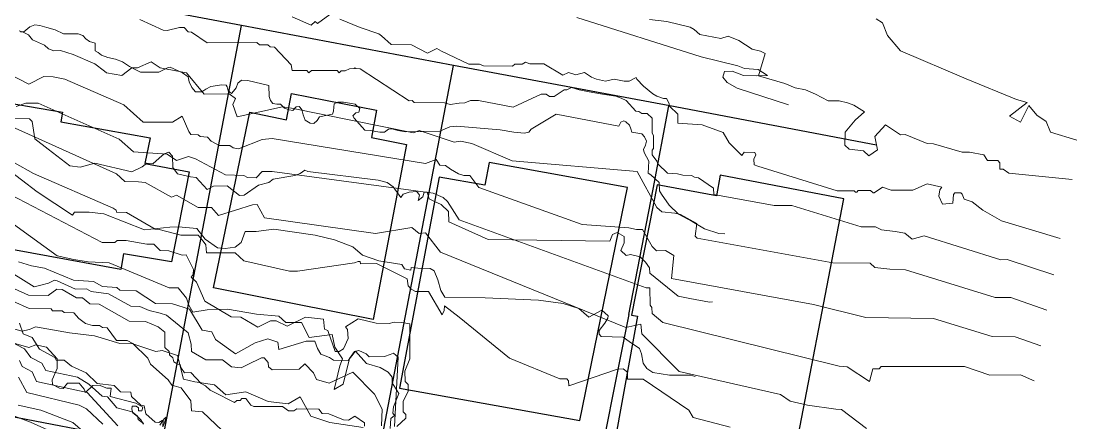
# Model space of a CAD drawing. Header units: metres. Extents: x 683 to 917, y -108 to 80.
# Drawn here: x 830.6 to 905.6, y -50.8 to -22.3 of the extents above; entities that cross this region are included whole.
import ezdxf

# ---------------------------------------------------------------- set-up
doc = ezdxf.new("R2010")
doc.units = ezdxf.units.M
doc.layers.add('Cadastre with houses', color=6, linetype='Continuous')
doc.layers.add('Landslide2025', color=21, linetype='Continuous')

msp = doc.modelspace()

# ---------------------------------------------------------------- linework, layer by layer
at = {"lineweight": 0}
for points, elevation in [([(839.003, -22.129), (840.649, -22.897), (840.941, -22.916), (841.819, -22.715), (842.148, -22.715), (842.441, -23.007), (842.66, -23.044), (843.776, -23.794), (847.305, -23.775), (847.488, -23.94), (848.092, -23.94), (848.256, -24.086), (848.567, -24.104), (849.756, -25.348), (849.811, -25.769), (850.853, -25.769), (851, -25.933), (851.182, -25.769), (853.011, -25.75), (853.157, -25.933), (853.304, -25.787), (853.596, -25.787), (853.889, -25.641), (854.214, -25.62), (854.275, -25.579), (854.332, -25.618), (854.643, -25.645), (858.132, -27.91), (858.351, -27.901), (858.493, -28.048), (860.642, -28.057), (861.044, -28.167), (861.684, -28.075), (862.086, -28.057), (862.489, -27.892), (863.056, -27.892), (865.524, -28.377), (867.518, -27.453), (867.856, -27.453), (868.103, -27.6), (868.441, -27.618), (869.154, -27.133), (869.328, -27.133), (869.676, -26.978), (870.206, -27.142), (870.91, -27.289), (871.87, -27.444), (872.821, -27.59), (873.205, -27.728), (873.562, -27.892), (874.238, -28.66), (874.449, -28.679), (874.668, -28.807), (875.034, -28.825), (875.4, -29.154), (875.409, -30.196), (875.491, -30.398), (875.482, -31.294), (875.4, -31.422), (875.409, -31.76), (875.729, -32.217), (875.829, -32.418), (876.479, -33.068), (877.201, -33.095), (877.567, -33.205), (878.198, -33.223), (878.417, -33.351), (878.7, -33.388), (879.752, -34.137), (879.779, -34.567), (884.068, -35.353), (885.321, -35.353), (890.258, -36.88), (891.273, -36.871), (891.694, -37.082), (892.672, -37.201), (893.34, -37.319), (893.87, -37.758), (894.72, -37.502), (900.179, -39.221), (900.618, -39.203), (903.937, -40.282)], 40), ([(852.49, -21.784), (851.63, -22.415), (851.448, -22.278), (851.173, -22.534), (849.82, -21.949)], 40.5), ([(904.381, -37.703), (900.229, -36.451), (898.904, -35.692), (898.135, -35.088), (897.569, -34.905), (897.422, -34.558), (897.331, -34.467), (896.892, -34.467), (896.8, -34.576), (896.764, -35.198), (896.032, -35.253), (895.776, -34.686), (895.831, -34.247), (895.978, -34.064), (894.935, -33.808), (893.911, -34.265), (892.375, -34.265), (891.771, -34.046), (891.168, -34.448), (891.099, -34.453), (890.916, -34.288), (890.03, -34.288), (889.934, -34.416), (889.851, -34.416), (889.755, -34.307), (888.544, -34.307), (882.902, -32.551), (882.646, -32.459), (882.628, -32.057), (882.756, -31.765), (882.683, -31.582), (881.933, -31.563), (881.768, -31.801), (880.872, -30.905), (880.433, -30.174), (878.952, -29.625), (877.215, -29.515), (877.215, -28.875), (876.629, -28.29), (876.611, -28.107), (876.428, -27.76), (876.209, -27.76), (875.733, -27.595), (875.441, -27.412), (874.782, -26.882), (874.307, -26.37), (874.261, -26.26), (873.758, -26.516), (873.402, -26.516), (872.707, -26.388), (872.085, -26.516), (871.445, -26.388), (871.079, -26.242), (870.585, -25.903), (869.964, -26.059), (869.452, -25.913), (869.058, -26.095), (867.705, -25.291), (866.699, -25.291), (866.388, -25.163), (866.16, -25.305), (865.648, -25.309), (865.465, -25.446), (863.417, -25.437), (863.124, -25.3), (862.365, -25.3), (860.427, -24.399), (860.098, -24.198), (859.439, -24.527), (858.287, -23.942), (856.842, -23.906), (856.157, -23.302), (855.974, -23.165), (854.639, -22.717), (853.212, -22.113)], 40.5), ([(875.213, -22.14), (876.432, -22.27), (878.09, -22.692), (878.382, -22.855), (878.789, -23.196), (880.284, -23.489), (880.805, -23.31), (881.552, -23.635), (882.511, -24.253), (883.097, -24.399), (883.438, -24.546), (882.95, -26.139), (884.836, -26.691), (885.567, -26.984), (886.283, -27.146), (886.998, -27.439), (887.908, -27.91), (888.688, -27.927), (889.274, -28.057), (889.729, -28.236), (890.477, -28.707), (889.81, -29.292), (889.111, -30.154), (889.095, -31.08), (889.404, -31.357), (890.42, -31.479), (890.785, -31.828), (891.419, -31.397), (891.224, -30.463), (891.988, -29.617), (893.037, -30.341), (893.386, -30.308), (894.944, -30.942), (895.399, -30.964), (897.415, -31.571), (897.957, -31.571), (898.954, -31.755), (899.236, -32.167), (899.951, -32.167), (900.092, -32.329), (900.103, -32.763), (900.33, -32.774), (900.731, -33.066), (905.25, -33.5)], 41), ([(891.325, -22.099), (891.769, -22.37), (892.127, -23.27), (893.037, -24.353), (897.697, -26.347), (901.273, -27.821), (902.032, -28.038), (900.796, -29.013), (901.576, -29.425), (902.172, -28.255), (902.725, -28.948), (903.386, -29.392), (903.711, -30.14), (905.575, -30.725)], 41.5), ([(830.424, -22.947), (830.709, -23.045), (831.093, -23.232), (831.378, -23.586), (832.225, -23.95), (832.5, -24.226), (832.884, -24.354), (833.366, -24.344), (834.252, -24.62), (835.787, -25.289), (836.495, -25.801), (836.633, -25.919), (837.716, -26.115), (838.424, -25.564), (838.838, -25.584), (839.802, -25.151), (840.432, -25.584), (842.302, -25.919), (843.561, -27.434), (845.352, -27.414), (845.785, -27.749), (845.608, -28.182), (845.903, -29.048), (849.131, -28.339), (849.781, -28.438), (858.44, -30.19), (858.834, -30.032), (861.334, -30.859), (861.786, -30.78), (862.593, -30.957), (865.447, -32.177), (874.323, -32.945), (875.721, -35.504), (876.095, -35.818), (877.02, -35.897), (877.413, -35.996), (878.575, -36.625), (878.457, -37.531), (878.594, -37.669), (888.238, -39.44), (890.895, -39.46), (891.23, -39.774), (892.273, -39.873), (893.395, -39.932), (899.772, -41.9), (900.874, -41.9), (903.433, -42.786)], 39.5), ([(903.024, -45.333), (901.187, -44.703), (899.56, -44.677), (895.388, -43.391), (890.585, -43.312), (886.859, -42.394), (876.782, -40.557), (876.939, -38.904), (876.336, -38.562), (875.706, -38.589), (875.404, -38.274), (874.722, -37.067), (874.276, -37.067), (873.738, -36.935), (870.431, -36.719), (863.09, -34.082), (862.441, -33.235), (862.008, -33.216), (861.634, -33.097), (861.063, -32.783), (860.709, -32.507), (860.315, -32.487), (860.049, -32.084), (859.292, -32.369), (848.408, -30.598), (847.68, -30.657), (846.007, -31.326), (845.633, -31.267), (845.396, -31.1), (844.629, -31.09), (844.058, -30.795), (843.812, -30.49), (843.291, -30.46), (843.143, -30.342), (842.621, -30.313), (842.474, -30.096), (841.992, -29.014), (841.313, -29.427), (839.226, -29.427), (837.868, -28.207), (833.676, -26.376), (832.849, -26.219), (832.18, -26.199), (831.117, -26.73), (829.602, -25.963)], 39), ([(830.219, -28.332), (830.885, -28.087), (831.779, -28.087), (837.529, -30.646), (838.545, -31.54), (840.947, -31.715), (841.595, -32.153), (842.033, -32.013), (842.454, -31.873), (842.945, -32.048), (845.083, -33.187), (846.389, -33.231), (846.652, -33.371), (847.266, -33.38), (847.677, -32.933), (848.405, -32.942), (859.833, -34.484), (860.552, -34.8), (860.85, -35.08), (861.674, -36.378), (874.96, -41.198), (875.237, -41.2), (875.252, -42.442), (875.375, -42.6), (875.392, -43.038), (876.146, -43.669), (888.68, -46.784), (889.255, -46.824), (890.833, -47.876), (891.088, -46.969), (891.517, -46.969), (891.667, -46.793), (897.596, -46.811), (899.394, -47.416), (901.569, -47.398), (902.376, -47.749), (902.551, -47.819)], 38.5), ([(890.629, -51.203), (888.85, -49.854), (888.438, -49.836), (886.431, -49.538), (885.204, -49.266), (884.512, -48.793), (877.316, -47.154), (874.652, -44.472), (874.599, -43.789), (873.53, -44.017), (860.349, -38.67), (859.297, -37.308), (858.841, -37.338), (858.333, -36.918), (855.739, -37.338), (847.842, -36.225), (847.334, -35.296), (847.001, -35.314), (844.582, -36.068), (844.091, -35.507), (843.144, -35.489), (841.602, -34.63), (841.251, -34.77), (839.376, -33.719), (838.903, -33.684), (837.939, -33.649), (837.334, -33.096), (830.13, -29.862)], 38), ([(828.71, -31.576), (831.444, -33.083), (837.106, -35.555), (837.308, -35.678), (837.343, -35.835), (838.044, -35.853), (840.077, -37.045), (840.375, -37.053), (841.9, -37.474), (843.144, -37.474), (843.504, -37.895), (843.688, -38.158), (843.732, -38.727), (845.765, -38.727), (846.387, -39.297), (849.621, -40.033), (850.2, -40.033), (854.24, -39.437), (854.512, -39.332), (854.661, -39.341), (854.678, -39.499), (855.809, -39.472), (857.991, -40.568), (858.061, -41.059), (858.263, -41.313), (858.587, -41.479), (859.507, -41.471), (860.48, -43.118), (860.612, -42.812), (860.638, -42.487), (861.69, -43.294), (865.257, -46.212), (868.832, -47.667), (869.341, -47.684), (869.455, -47.816), (869.481, -48.167), (872.943, -46.983), (873.346, -46.957), (873.635, -47.202), (873.644, -47.711), (874.766, -47.711), (878, -49.902), (878.307, -50.436), (880.936, -51.111)], 37.5), ([(828.679, -33.995), (836.325, -37.977), (837.23, -37.977), (837.39, -37.836), (838.029, -37.836), (839.483, -38.102), (839.998, -38.102), (840.441, -38.563), (841.045, -38.581), (842.003, -38.882), (842.287, -38.865), (842.819, -39.911), (842.783, -40.266), (842.65, -40.444), (843.014, -40.798), (843.617, -42.164), (845.48, -43.264), (846.172, -43.3), (847.37, -44.01), (848.274, -43.566), (848.682, -43.566), (849.454, -43.93), (850.758, -43.291), (852.044, -43.433), (852.124, -44.143), (852.364, -44.249), (852.878, -45.739), (853.153, -45.73), (853.455, -45.535), (853.792, -44.808), (853.756, -44.169), (853.597, -43.992), (854.519, -43.424), (855.797, -43.726), (856.719, -43.743), (857.065, -43.655), (857.615, -43.672), (858.174, -43.779), (858.183, -46.263), (857.819, -47.141), (857.855, -47.877), (858.05, -48.072), (858.059, -48.587), (857.695, -49.261), (857.717, -50.033), (857.895, -50.21), (857.895, -50.476), (857.247, -51.062)], 37), ([(829.105, -39.642), (831.478, -41.143), (831.957, -41.015), (832.499, -40.877), (832.936, -40.674), (833.117, -40.712), (834.426, -41.308), (835.208, -41.286), (835.543, -41.48), (836.767, -41.629), (838.352, -42.513), (838.991, -42.545), (839.65, -42.811), (840.438, -43.002), (840.885, -43.151), (842.438, -44.407), (842.651, -45.216), (842.662, -45.737), (843.673, -46.322), (844.875, -46.322), (845.514, -46.833), (846.195, -46.897), (846.62, -46.684), (847.642, -46.195), (847.823, -46.195), (848.121, -46.524), (848.142, -46.833), (848.398, -47.035), (850.324, -46.993), (850.717, -46.62), (851.345, -47.248), (851.558, -47.727), (852.441, -47.993), (854.133, -47.206), (855.676, -48.759), (856.208, -49.845), (856.166, -51.015)], 36), ([(830.374, -39.368), (831.299, -39.657), (832.225, -39.802), (834.278, -40.669), (835.695, -40.756), (836.331, -41.103), (837.372, -41.19), (837.575, -41.364), (838.732, -41.421), (840.12, -42.318), (841.305, -42.347), (842.52, -42.723), (843.416, -44.227), (844.111, -44.342), (844.371, -44.877), (845.788, -45.904), (847.19, -45.109), (848.101, -44.834), (848.795, -45.065), (848.882, -45.586), (850.82, -45.007), (851.427, -45.007), (851.629, -45.528), (851.861, -45.933), (852.468, -46.164), (852.757, -46.352), (853.798, -46.381), (854.319, -45.716), (855.1, -46.583), (856.083, -46.873), (856.647, -47.205), (856.936, -47.552), (856.936, -47.957), (857.399, -48.709), (857.167, -49.302), (857.008, -49.663), (856.98, -50.126), (857.081, -50.285), (856.835, -50.502), (856.792, -51.196)], 36.5), ([(854.955, -51.043), (854.967, -50.793), (854.263, -50.322), (853.821, -50.618), (853.46, -50.601), (852.413, -50.165), (851.959, -50.141), (851.703, -49.827), (850.144, -49.804), (849.946, -49.943), (849.551, -49.943), (849.132, -49.653), (847.096, -49.641), (846.886, -49.548), (846.526, -49.071), (846.235, -49.077), (846.118, -49.222), (845.897, -49.228), (845.711, -49.368), (844.233, -48.6), (844.001, -48.483), (843.663, -48.181), (843.361, -48.018), (842.628, -47.238), (842.162, -47.25), (841.918, -46.878), (841.86, -46.656), (841.697, -46.645), (841.418, -46.459), (841.348, -46.179), (841.103, -45.982), (841.08, -45.737), (840.766, -45.458), (840.766, -44.364), (840.301, -43.98), (839.405, -43.596), (838.23, -43.585), (836.1, -42.375), (835.449, -42.351), (834.913, -41.909), (834.495, -41.921), (833.471, -41.328), (833.087, -41.31), (832.493, -41.758), (831.091, -41.741), (830.085, -41.281)], 35.5), ([(845.326, -51.798), (843.456, -50.017), (842.655, -49.946), (842.619, -49.234), (841.943, -48.308), (841.427, -48.184), (841.266, -48.13), (841.266, -48.13), (840.999, -47.739), (839.753, -46.635), (839.575, -46.207), (839.575, -46.207), (838.489, -45.175), (838.097, -44.961), (837.349, -44.943), (836.673, -44.053), (836.352, -44.035), (836.139, -43.893), (835.622, -43.893), (835.622, -43.893), (835.124, -43.75), (834.661, -43.394), (834.301, -42.984), (833.61, -42.974), (833.61, -42.974), (833.488, -42.844), (832.797, -42.844), (832.694, -42.713), (831.134, -42.685), (829.965, -42.152)], 35), ([(840.633, -51.09), (840.644, -50.648), (840.578, -50.648), (840.334, -50.77), (840.08, -50.759), (839.427, -50.161), (839.305, -49.608), (839.073, -49.541), (838.409, -48.944), (838.365, -48.634), (837.623, -48.612), (837.173, -48.154), (835.959, -48.002), (835.178, -47.243), (834.137, -46.766), (833.622, -46.34), (833.04, -46.359), (832.966, -46.162), (831.875, -45.573), (831.341, -44.728), (830.71, -44.485), (830.438, -43.709)], 34.5), ([(829.672, -44.963), (830.799, -45.546), (831.246, -46.168), (832.023, -46.557), (832.314, -47.081), (834.574, -47.556), (835.383, -48.05), (836.311, -48.919), (836.701, -48.964), (837.36, -49.728), (838.439, -50.027), (838.828, -50.342), (838.873, -50.567), (839.248, -50.851)], 34), ([(830.442, -46.386), (830.633, -46.79), (831.334, -47.183), (831.664, -47.863), (835.243, -48.64), (837.426, -51.015)], 33.5), ([(830.382, -47.56), (830.955, -48.66), (834.687, -49.558), (835.214, -49.806), (836.36, -50.89)], 33), ([(836.533, -52.772), (834.243, -50.781), (831.953, -49.905), (830.359, -49.546)], 32.5), ([(829.894, -50.262), (831.234, -50.763), (833.375, -51.726)], 32)]:
    msp.add_lwpolyline(points, dxfattribs=dict(at, elevation=elevation))
at = {"layer": 'Cadastre with houses'}
for points in [[(891.329, -31.07, 43.1), (876.645, -28.279, 42.6), (861.287, -25.41, 42.5), (846.227, -22.56, 42.3), (826.54, -18.849, 41.7)], [(840.562, -52.354, 36.25), (846.227, -22.56, 42.3)], [(855.889, -53.581, 38.1), (861.287, -25.41, 42.5)], [(855.564, -43.47, 42), (844.228, -41.202, 42), (846.801, -28.721, 42), (849.405, -29.257, 42), (849.773, -27.4, 42), (855.821, -28.577, 42), (855.451, -30.523, 42), (857.946, -31.033, 42), (855.564, -43.47, 42)], [(827.957, -27.772, 40.5), (833.504, -28.716, 40.5), (833.381, -29.416, 40.5), (839.722, -30.558, 40.5), (839.35, -32.374, 40.5), (842.508, -32.973, 40.5), (841.249, -39.371, 40.5), (837.843, -38.793, 40.5), (837.637, -39.908, 40.5), (826.135, -37.806, 40.5), (827.957, -27.772, 40.5)], [(873.736, -43.107, 43), (875.469, -34.191, 43), (876.579, -28.267, 42.6)], [(860.258, -33.344, 42), (857.451, -48.349, 42), (870.265, -50.633, 42), (873.653, -34.067, 42), (863.808, -32.292, 42), (863.514, -33.902, 42), (860.258, -33.344, 42)], [(874.359, -43.228, 43), (872.553, -53.146, 43), (885.069, -55.443, 43), (889.005, -34.887, 43), (880.232, -33.21, 43), (879.963, -34.674, 43), (875.743, -33.88, 43), (873.936, -43.157, 43), (874.359, -43.228, 43)], [(873.736, -43.107, 43), (871.074, -56.51, 38.1), (870.816, -58.115, 37.606)], [(810.935, -46.853, 31.2), (814.29, -47.397, 32.1), (820.831, -48.802, 32.85), (830.3, -50.415, 34.1), (836.96, -51.711, 35.1), (839.552, -52.206, 36.1), (840.562, -52.354, 36.25), (855.573, -55.303, 37), (856.691, -55.452, 37.1), (860.263, -56.085, 37.35), (862.628, -56.411, 37.6), (870.757, -58.104, 37.6), (880.266, -59.924, 38.55), (880.662, -59.994, 38.6), (885.729, -60.983, 38.7), (886.213, -61.112, 38.6)]]:
    msp.add_polyline3d(points, dxfattribs=at)
at = {"layer": 'Landslide2025', "lineweight": 0}
for points, elevation in [([(870.04, -21.996), (878.89, -24.783), (881.483, -25.427), (881.97, -25.622), (882.925, -25.7), (883.588, -26.109), (882.828, -26.129), (881.892, -26.109), (881.093, -25.817), (880.527, -25.836), (880.43, -26.226), (880.722, -26.616), (881.444, -27.025), (885.083, -28.213)], 41), ([(880.567, -37.377), (880.133, -37.357), (879.119, -37.006), (878.242, -36.499), (877.267, -35.973), (876.604, -35.329), (876.059, -34.55), (875.922, -34.316), (875.903, -33.731), (875.298, -33.166), (875.123, -33.049), (875.162, -32.21), (874.831, -31.587), (874.772, -31.372), (874.928, -31.06), (874.987, -30.778), (874.86, -30.466), (874.665, -30.271), (873.944, -30.144), (873.885, -29.91), (873.797, -29.657), (873.524, -29.403), (873.378, -29.335), (873.164, -29.442), (873.027, -29.715), (868.583, -28.877), (866.809, -29.939), (866.634, -30.154), (866.302, -30.222), (865.571, -30.144), (864.587, -29.969), (861.507, -29.725), (861.02, -29.764), (860.318, -30.076), (857.901, -30.115), (857.335, -30.027), (856.926, -29.91), (856.672, -29.939), (856.37, -30.154), (856.049, -30.144), (855.366, -30.017), (854.986, -29.998), (854.216, -29.14), (854.119, -28.975), (854.333, -28.78), (854.567, -28.731), (854.626, -28.458), (854.294, -28.166), (854.031, -28.117), (853.456, -28.019), (853.056, -28.019), (852.803, -28.136), (852.784, -28.37), (852.745, -28.663), (852.686, -28.867), (852.335, -28.936), (851.77, -29.053), (851.585, -29.316), (851.361, -29.53), (851.107, -29.511), (850.746, -29.296), (850.591, -28.906), (850.513, -28.536), (850.308, -28.312), (850.093, -28.351), (849.86, -28.614), (849.616, -28.555), (849.284, -28.429), (848.992, -28.166), (848.739, -28.166), (848.446, -28.107), (848.29, -27.893), (848.193, -27.61), (848.154, -26.83), (846.672, -26.47), (846.214, -26.46), (845.951, -26.665), (845.834, -26.996), (845.659, -27.23), (845.503, -27.405), (845.269, -27.21), (845.201, -26.918), (845.132, -26.811), (844.811, -26.782), (844.051, -26.898), (843.69, -27.093), (843.397, -27.269), (842.939, -27.279), (842.696, -26.967), (842.511, -26.577), (842.423, -26.206), (842.033, -25.924), (841.156, -25.534), (840.961, -25.563), (840.347, -25.875), (839.05, -25.875), (838.758, -25.729), (838.271, -25.466), (837.764, -25.134), (837.277, -24.959), (836.731, -24.842), (836.273, -24.676), (836.039, -24.491), (835.824, -24.355), (835.824, -23.828), (835.425, -23.692), (835.152, -23.516), (834.947, -23.273), (834.616, -23.146), (833.563, -23.146), (832.978, -22.873), (832.393, -22.717), (831.887, -22.561), (831.536, -22.522), (831.185, -22.668), (830.746, -23.019), (830.522, -23.01)], 40), ([(829.236, -29.15), (831.146, -29.189), (831.351, -29.384), (831.536, -30.612), (832.491, -31.362), (834.011, -32.532), (834.752, -32.639), (835.805, -32.347), (838.427, -32.961), (839.167, -32.61), (839.499, -32.357), (839.928, -32.396), (840.376, -31.986), (840.727, -31.694), (841.058, -31.577), (841.312, -31.85), (841.351, -32.649), (841.682, -33.097), (842.598, -33.312), (842.988, -33.37), (843.787, -34.209), (844.236, -33.994), (845.191, -33.955), (846.068, -34.637), (846.399, -34.618), (847.433, -33.916), (848.154, -33.721), (848.466, -33.487), (850.006, -33.234), (850.396, -33.078), (850.708, -32.844), (850.941, -32.941), (855.932, -33.565), (856.575, -33.721), (856.984, -34.033), (857.55, -34.793), (857.706, -34.54), (858.134, -34.403), (858.68, -34.364), (858.875, -34.618), (858.778, -35.008), (859.109, -34.735), (859.187, -34.403), (859.421, -34.403), (859.557, -34.891), (859.889, -35.047), (860.396, -35.281), (860.922, -35.787), (860.942, -36.528), (863.749, -37.776), (872.384, -37.893), (872.579, -37.425), (872.91, -37.269), (873.398, -37.561), (873.398, -38.01), (873.183, -38.556), (873.554, -38.906), (873.866, -38.848), (874.548, -39.004), (874.918, -39.374), (875.211, -39.784), (875.23, -40.173), (877.257, -41.811), (878.076, -41.967), (879.46, -42.22), (879.691, -42.198)], 39), ([(829.474, -32.673), (831.697, -34.389), (834.211, -36.046), (834.348, -35.831), (835.4, -35.831), (836.433, -35.948), (839.338, -37.079), (841.131, -36.903), (841.736, -36.864), (843.042, -37.001), (843.627, -37.761), (844.523, -38.365), (845.05, -38.424), (845.771, -38.326), (846.2, -37.976), (846.473, -37.215), (847.252, -37.196), (848.519, -37.04), (851.463, -37.469), (852.827, -37.8), (854.133, -38.287), (854.816, -38.892), (855.985, -39.301), (857.603, -39.555), (857.798, -39.866), (858.247, -39.944), (858.286, -39.764), (858.753, -39.823), (859.631, -39.842), (859.904, -39.998), (860.176, -40.641), (860.391, -41.402), (860.664, -41.869), (863.539, -41.918), (867.33, -42.094), (869.085, -42.327), (870.177, -42.678), (870.898, -43.302), (871.833, -42.795), (872.282, -43.205), (872.253, -43.361), (872.038, -43.712), (871.639, -44.238), (871.629, -44.501), (871.785, -44.667), (873.334, -44.706), (873.773, -45.018), (874.494, -45.524), (874.64, -45.905), (874.748, -46.558), (875.021, -46.947), (875.44, -47.22), (876.639, -47.406), (878.13, -47.415), (878.458, -47.51)], 38), ([(828.095, -35.307), (833.115, -38.923), (834.304, -39.196), (835.317, -39.372), (836.818, -39.43), (841.088, -41.204), (841.721, -41.214), (842.306, -41.945), (842.481, -42.452), (842.754, -42.939), (843.778, -42.783), (845.23, -42.725), (847.277, -43.076), (848.875, -43.212), (849.362, -43.68), (850.474, -43.68), (851.019, -44.732), (852.657, -44.538), (852.852, -45.434), (853.398, -46.253), (853.203, -46.76), (852.813, -48.436), (853.437, -48.046), (853.885, -46.233), (854.255, -45.746), (854.567, -45.668), (855.074, -45.902), (855.288, -46.117), (856.38, -46.097), (856.789, -45.941), (857.023, -45.863), (857.355, -46.136), (857.082, -51.068)], 37), ([(829.635, -44.006), (830.6, -44.279), (831.146, -44.182), (831.585, -43.977), (833.992, -44.406), (835.776, -44.611), (837.569, -45.156), (838.505, -45.195), (840.123, -45.741), (840.59, -45.663), (841.682, -46.014), (842.091, -47.691), (842.91, -47.886), (844.304, -48.1), (845.103, -48.811), (846.516, -48.597), (848.105, -49.289), (849.528, -49.445), (850.386, -48.958), (851.146, -50.322), (852.491, -50.771), (854.869, -51.141)], 36), ([(829.469, -44.978), (831.108, -45.457), (831.612, -45.255), (832.369, -45.431), (833.125, -46.251), (833.125, -46.944), (832.772, -47.751), (832.785, -48.079), (833.276, -48.344), (833.554, -48.369), (833.856, -47.991), (834.688, -47.991), (835.029, -48.407), (835.129, -48.659), (835.659, -48.155), (836.1, -48.129), (836.642, -48.331), (836.957, -48.344), (836.882, -48.936), (838.722, -49.403), (839.214, -49.68), (839.126, -49.945), (838.911, -49.945), (838.911, -49.743), (838.735, -49.617), (838.458, -49.63), (838.432, -49.844), (838.495, -50.083), (838.823, -50.348), (839.075, -50.6), (839.252, -50.89)], 35), ([(840.412, -50.966), (840.714, -50.525), (840.865, -50.411), (840.739, -50.802), (840.639, -51.092)], 35)]:
    msp.add_lwpolyline(points, dxfattribs=dict(at, elevation=elevation))

doc.saveas('drawing.dxf')
